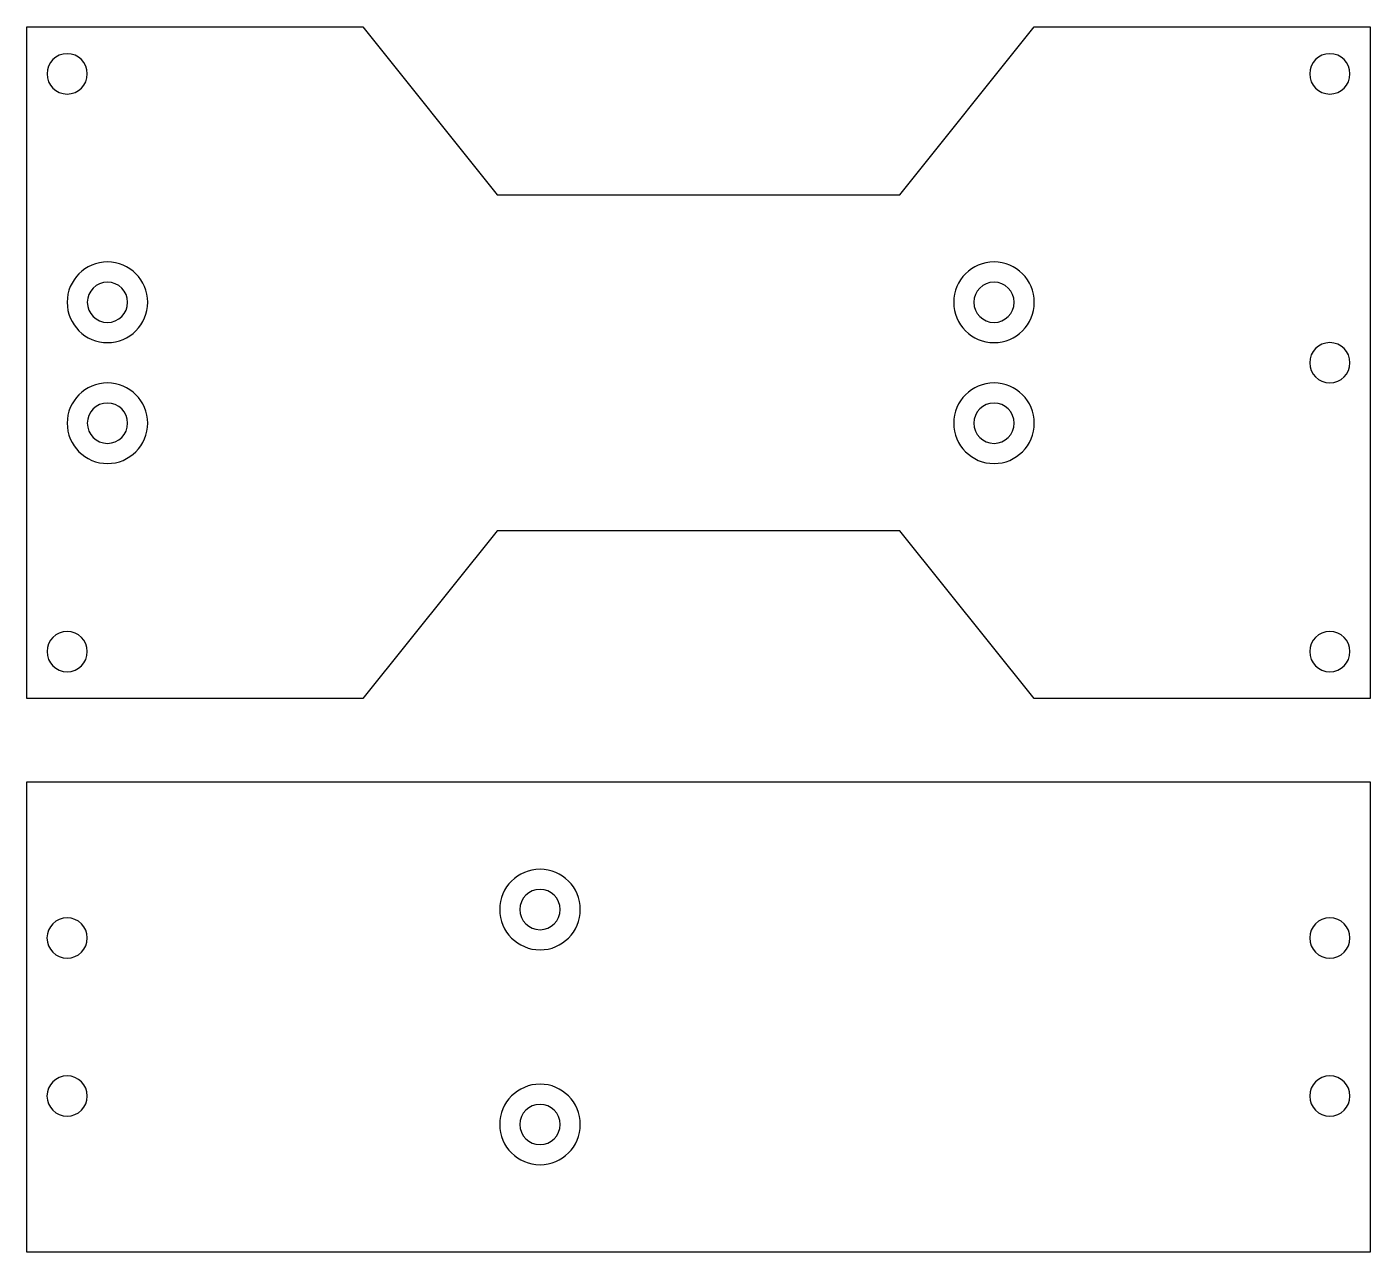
# Model space of a CAD drawing. Extents: x 0 to 100, y 0 to 91.2.
import ezdxf

# ---------------------------------------------------------------- set-up
doc = ezdxf.new("R2010")
doc.units = 0
doc.layers.add('LAYER_1', color=7, linetype='CONTINUOUS')

# ---------------------------------------------------------------- blocks, each defined once
blk = doc.blocks.new('BLOCK_2')
at = {"layer": 'LAYER_1', "color": 250}
for points in [[(38.202, 22.501), (36.545, 22.501), (35.202, 23.844), (35.202, 25.501), (35.202, 27.158), (36.545, 28.501), (38.202, 28.501), (39.859, 28.501), (41.202, 27.158), (41.202, 25.501), (41.202, 23.844), (39.859, 22.501), (38.202, 22.501)], [(38.202, 24.001), (37.374, 24.001), (36.702, 24.672), (36.702, 25.501), (36.702, 26.329), (37.374, 27.001), (38.202, 27.001), (39.031, 27.001), (39.702, 26.329), (39.702, 25.501), (39.702, 24.672), (39.031, 24.001), (38.202, 24.001)], [(38.202, 6.501), (36.546, 6.501), (35.202, 7.844), (35.202, 9.501), (35.202, 11.158), (36.546, 12.501), (38.202, 12.501), (39.859, 12.501), (41.202, 11.158), (41.202, 9.501), (41.202, 7.844), (39.859, 6.501), (38.202, 6.501)], [(38.202, 8.001), (37.374, 8.001), (36.702, 8.673), (36.702, 9.501), (36.702, 10.329), (37.374, 11.001), (38.202, 11.001), (39.031, 11.001), (39.702, 10.329), (39.702, 9.501), (39.702, 8.673), (39.031, 8.001), (38.202, 8.001)]]:
    blk.add_open_spline(points, degree=3, knots=[0, 0, 0, 0, 1, 1, 1, 2, 2, 2, 3, 3, 3, 4, 4, 4, 4], dxfattribs=at)

msp = doc.modelspace()

# ---------------------------------------------------------------- linework, layer by layer
at = {"layer": 'LAYER_1', "color": 250}
for points in [[(100, 91.2), (100, 41.2), (75, 41.2), (65, 53.7), (35, 53.7), (25.001, 41.2), (0, 41.2), (0, 91.2), (25.001, 91.2), (35, 78.7), (65, 78.7), (75, 91.2), (100, 91.2)], [(100, 91.2), (100, 41.2), (75, 41.2), (65, 53.7), (35, 53.7), (25.001, 41.2), (0, 41.2), (0, 91.2), (25.001, 91.2), (35, 78.7), (65, 78.7), (75, 91.2), (100, 91.2)], [(0, 0), (0, 35), (100, 35), (100, 0), (0, 0)]]:
    msp.add_lwpolyline(points, dxfattribs=at)
for points in [[(3, 86.2), (2.172, 86.2), (1.5, 86.872), (1.5, 87.7), (1.5, 88.529), (2.172, 89.2), (3, 89.2), (3.829, 89.2), (4.5, 88.529), (4.5, 87.7), (4.5, 86.872), (3.829, 86.2), (3, 86.2)], [(97, 86.2), (96.171, 86.2), (95.5, 86.872), (95.5, 87.7), (95.5, 88.529), (96.171, 89.2), (97, 89.2), (97.828, 89.2), (98.5, 88.529), (98.5, 87.7), (98.5, 86.872), (97.828, 86.2), (97, 86.2)], [(6, 67.7), (4.344, 67.7), (3, 69.043), (3, 70.7), (3, 72.356), (4.344, 73.7), (6, 73.7), (7.656, 73.7), (8.999, 72.356), (8.999, 70.7), (8.999, 69.043), (7.656, 67.7), (6, 67.7)], [(72, 67.7), (70.343, 67.7), (69, 69.043), (69, 70.7), (69, 72.356), (70.343, 73.7), (72, 73.7), (73.657, 73.7), (75, 72.356), (75, 70.7), (75, 69.043), (73.657, 67.7), (72, 67.7)], [(6, 69.2), (5.172, 69.2), (4.5, 69.871), (4.5, 70.7), (4.5, 71.528), (5.172, 72.2), (6, 72.2), (6.828, 72.2), (7.5, 71.528), (7.5, 70.7), (7.5, 69.871), (6.828, 69.2), (6, 69.2)], [(72, 69.2), (71.172, 69.2), (70.5, 69.871), (70.5, 70.7), (70.5, 71.528), (71.172, 72.2), (72, 72.2), (72.828, 72.2), (73.5, 71.528), (73.5, 70.7), (73.5, 69.871), (72.828, 69.2), (72, 69.2)], [(97, 64.7), (96.171, 64.7), (95.5, 65.371), (95.5, 66.2), (95.5, 67.028), (96.171, 67.7), (97, 67.7), (97.828, 67.7), (98.5, 67.028), (98.5, 66.2), (98.5, 65.371), (97.828, 64.7), (97, 64.7)], [(6, 58.7), (4.344, 58.7), (3, 60.043), (3, 61.7), (3, 63.356), (4.344, 64.7), (6, 64.7), (7.656, 64.7), (8.999, 63.356), (8.999, 61.7), (8.999, 60.043), (7.656, 58.7), (6, 58.7)], [(72, 58.7), (70.343, 58.7), (69, 60.043), (69, 61.7), (69, 63.356), (70.343, 64.7), (72, 64.7), (73.657, 64.7), (75, 63.356), (75, 61.7), (75, 60.043), (73.657, 58.7), (72, 58.7)], [(6, 60.2), (5.172, 60.2), (4.5, 60.871), (4.5, 61.7), (4.5, 62.528), (5.172, 63.2), (6, 63.2), (6.828, 63.2), (7.5, 62.528), (7.5, 61.7), (7.5, 60.871), (6.828, 60.2), (6, 60.2)], [(72, 60.2), (71.172, 60.2), (70.5, 60.871), (70.5, 61.7), (70.5, 62.528), (71.172, 63.2), (72, 63.2), (72.828, 63.2), (73.5, 62.528), (73.5, 61.7), (73.5, 60.871), (72.828, 60.2), (72, 60.2)], [(3, 43.2), (2.171, 43.2), (1.5, 43.872), (1.5, 44.7), (1.5, 45.529), (2.171, 46.2), (3, 46.2), (3.828, 46.2), (4.5, 45.529), (4.5, 44.7), (4.5, 43.872), (3.828, 43.2), (3, 43.2)], [(97, 43.2), (96.171, 43.2), (95.5, 43.872), (95.5, 44.7), (95.5, 45.529), (96.171, 46.2), (97, 46.2), (97.828, 46.2), (98.5, 45.529), (98.5, 44.7), (98.5, 43.872), (97.828, 43.2), (97, 43.2)], [(2.999, 21.884), (2.17, 21.884), (1.498, 22.556), (1.498, 23.384), (1.498, 24.212), (2.17, 24.884), (2.999, 24.884), (3.827, 24.884), (4.499, 24.212), (4.499, 23.384), (4.499, 22.556), (3.827, 21.884), (2.999, 21.884)], [(97, 21.884), (96.171, 21.884), (95.5, 22.556), (95.5, 23.384), (95.5, 24.212), (96.171, 24.884), (97, 24.884), (97.828, 24.884), (98.5, 24.212), (98.5, 23.384), (98.5, 22.556), (97.828, 21.884), (97, 21.884)], [(2.999, 10.118), (2.17, 10.118), (1.498, 10.789), (1.498, 11.618), (1.498, 12.446), (2.17, 13.118), (2.999, 13.118), (3.827, 13.118), (4.499, 12.446), (4.499, 11.618), (4.499, 10.789), (3.827, 10.118), (2.999, 10.118)], [(97, 10.118), (96.171, 10.118), (95.5, 10.789), (95.5, 11.618), (95.5, 12.446), (96.171, 13.118), (97, 13.118), (97.828, 13.118), (98.5, 12.446), (98.5, 11.618), (98.5, 10.789), (97.828, 10.118), (97, 10.118)]]:
    msp.add_open_spline(points, degree=3, knots=[0, 0, 0, 0, 1, 1, 1, 2, 2, 2, 3, 3, 3, 4, 4, 4, 4], dxfattribs=at)

# ---------------------------------------------------------------- block references
at = {"layer": 'LAYER_1'}
msp.add_blockref('BLOCK_2', (0, 0), dxfattribs=at)

doc.saveas('drawing.dxf')
